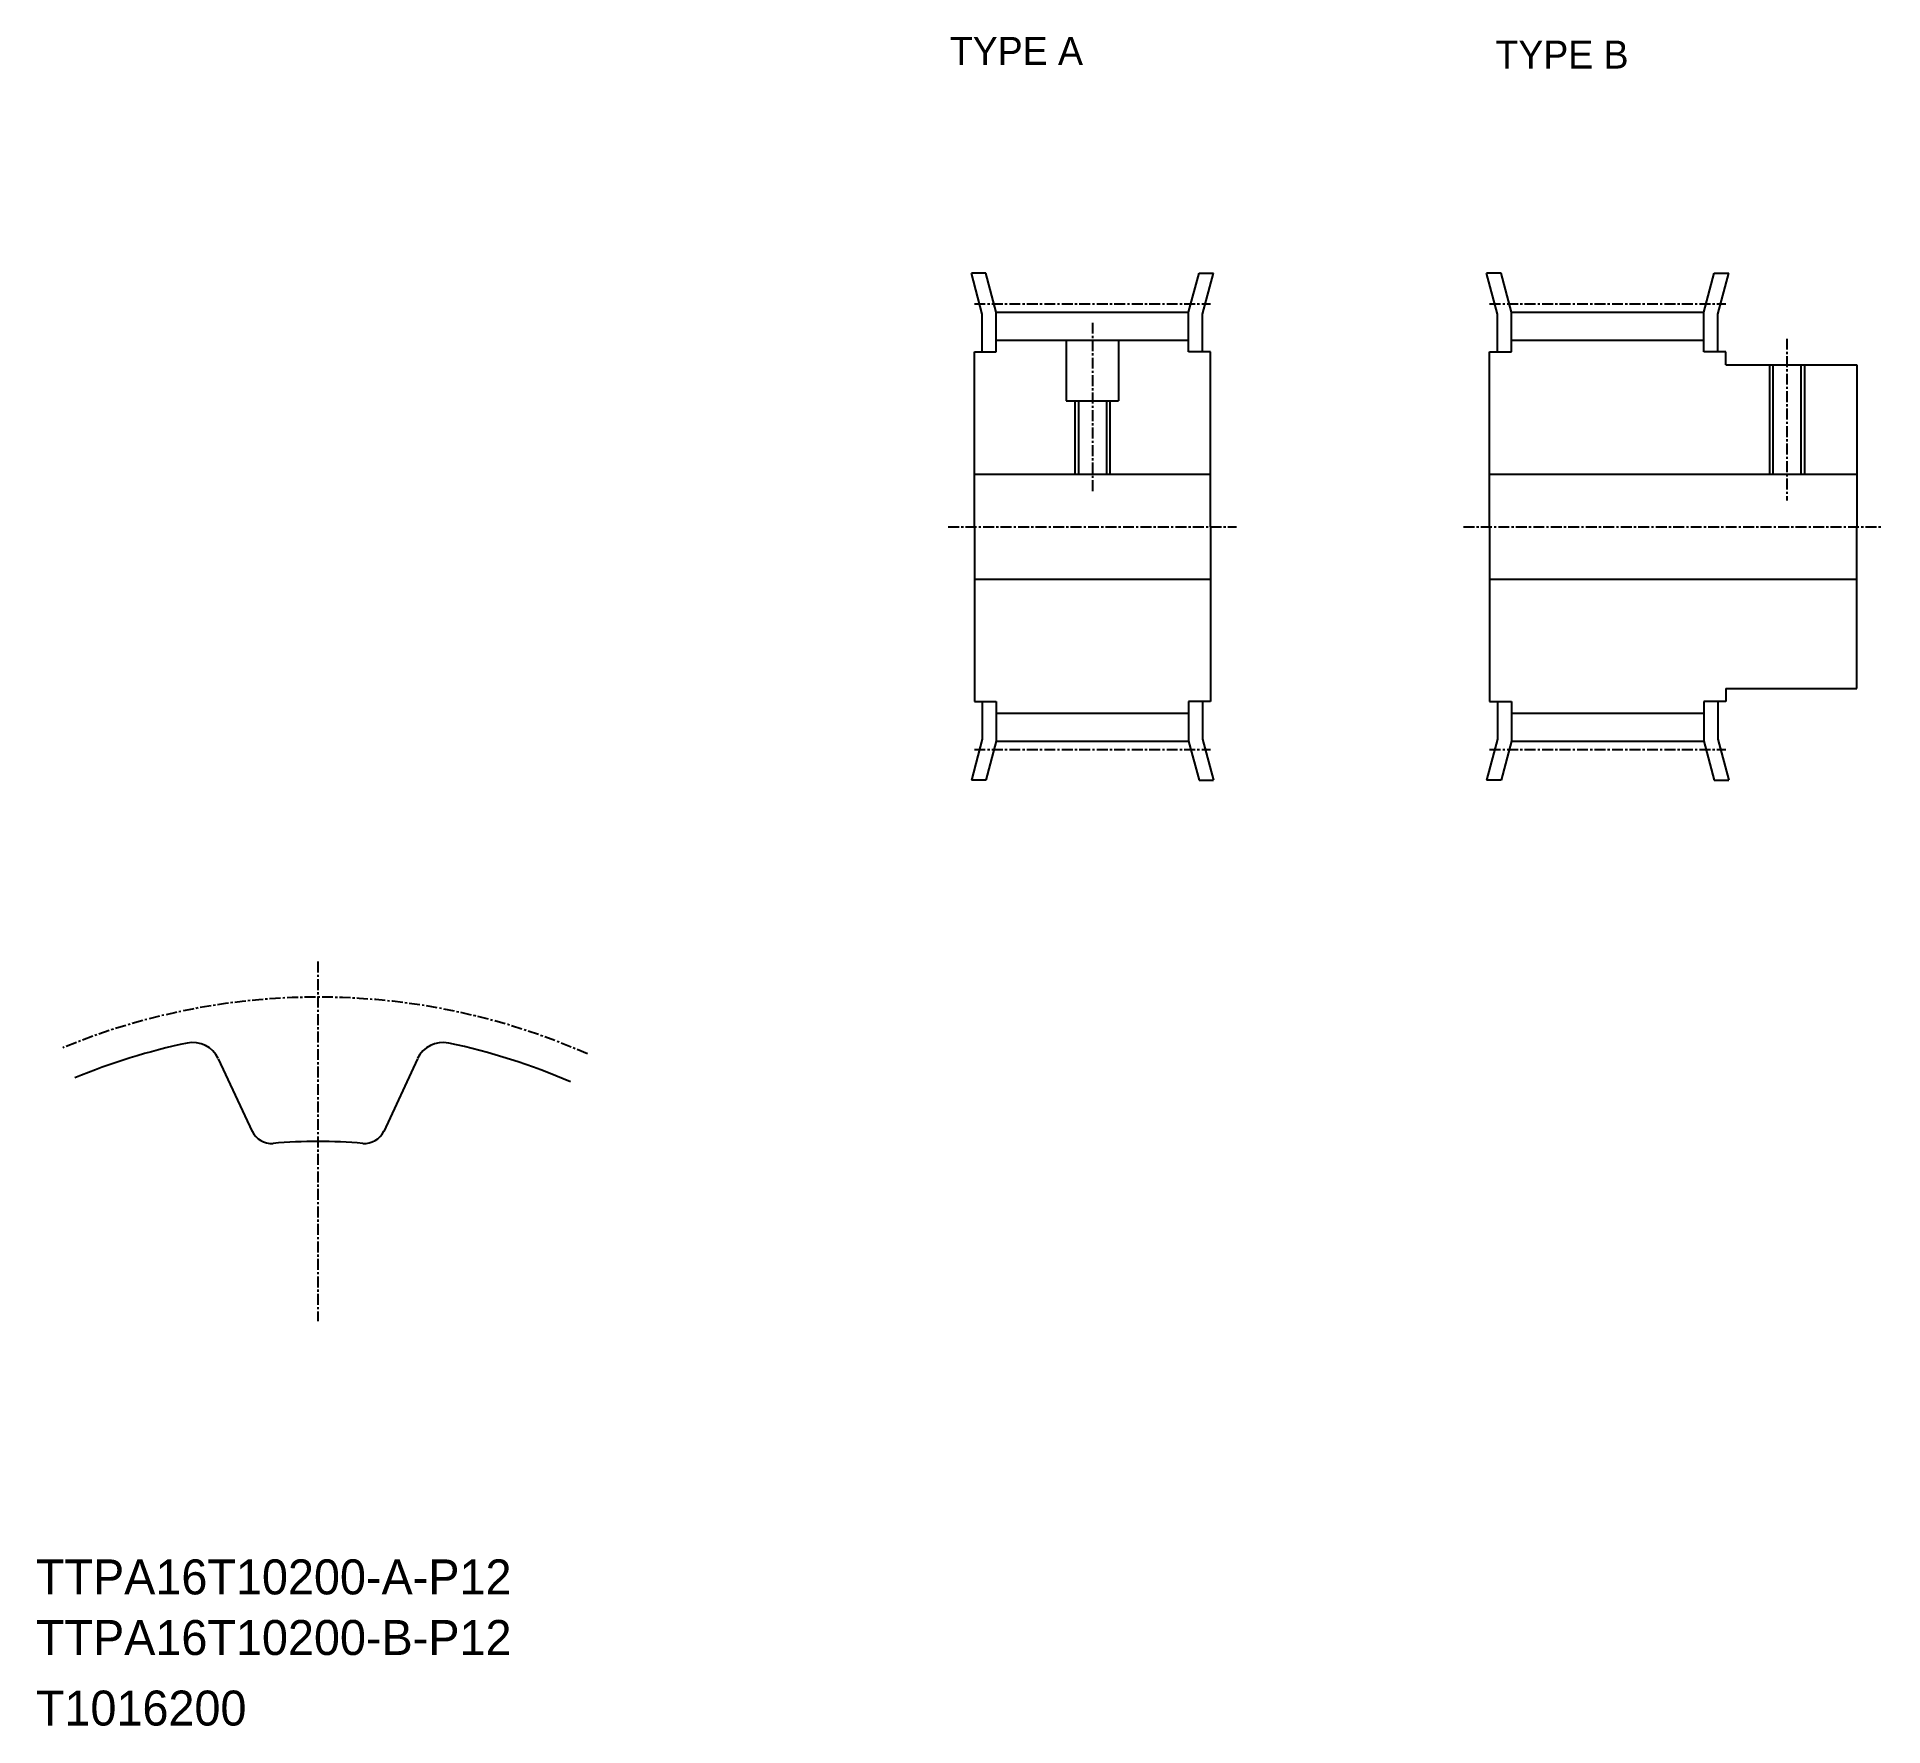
# Model space of a CAD drawing. Extents: x 10 to 221, y 10 to 203.
import ezdxf

# ---------------------------------------------------------------- set-up
doc = ezdxf.new("R2010")
doc.units = 0
doc.linetypes.add('CENTER', pattern=[2, 1.25, -0.25, 0.25, -0.25])
doc.layers.get('0').update_dxf_attribs({"linetype": 'CONTINUOUS'})
doc.layers.add('CENTER', color=1, linetype='CENTER')

msp = doc.modelspace()

# ---------------------------------------------------------------- linework, layer by layer
at = {"color": 7, "linetype": 'CONTINUOUS'}
for p, q in [((118.26, 171.4), (117.01, 176.09)), ((118.66, 176.09), (117.01, 176.09)), ((119.86, 171.62), (118.66, 176.09)), ((141.86, 171.62), (143.06, 176.09)), ((143.06, 176.09), (144.72, 176.09)), ((143.46, 171.4), (144.72, 176.09)), ((177.2, 171.4), (175.95, 176.09)), ((177.61, 176.09), (175.95, 176.09)), ((178.8, 171.62), (177.61, 176.09)), ((200.8, 171.62), (202, 176.09)), ((202, 176.09), (203.66, 176.09)), ((202.4, 171.4), (203.66, 176.09)), ((118.26, 167.09), (118.26, 171.4)), ((119.86, 167.09), (119.86, 171.62)), ((119.86, 171.62), (141.86, 171.62)), ((141.86, 167.09), (141.86, 171.62)), ((143.46, 167.09), (143.46, 171.4)), ((177.2, 167.09), (177.2, 171.4)), ((178.8, 171.62), (200.8, 171.62)), ((178.8, 167.09), (178.8, 171.62)), ((200.8, 167.09), (200.8, 171.62)), ((202.4, 167.09), (202.4, 171.4)), ((117.36, 147.09), (117.36, 167.09)), ((117.36, 167.09), (119.86, 167.09)), ((119.86, 168.42), (141.86, 168.42)), ((127.86, 168.42), (127.86, 161.49)), ((133.86, 168.42), (133.86, 161.49)), ((144.36, 167.09), (141.86, 167.09)), ((144.36, 147.09), (144.36, 167.09)), ((176.3, 147.09), (176.3, 167.09)), ((176.3, 167.09), (178.8, 167.09)), ((178.8, 168.42), (200.8, 168.42)), ((203.3, 167.09), (200.8, 167.09)), ((203.3, 165.59), (203.3, 167.09)), ((203.3, 165.59), (218.3, 165.59)), ((208.7, 165.59), (208.7, 153.09)), ((211.9, 165.59), (211.9, 153.09)), ((218.3, 165.59), (218.3, 147.09)), ((127.86, 161.49), (133.86, 161.49)), ((129.26, 161.49), (129.26, 153.09)), ((132.46, 161.49), (132.46, 153.09)), ((117.36, 153.09), (144.36, 153.09)), ((176.3, 153.09), (218.3, 153.09)), ((117.36, 147.09), (117.36, 127.09)), ((144.36, 147.09), (144.36, 127.09)), ((176.3, 147.09), (176.3, 127.09)), ((218.3, 128.59), (218.3, 147.09)), ((117.36, 141.09), (144.36, 141.09)), ((176.3, 141.09), (218.3, 141.09)), ((117.36, 127.09), (119.86, 127.09)), ((118.26, 127.09), (118.26, 122.78)), ((119.86, 127.09), (119.86, 122.57)), ((141.86, 127.09), (141.86, 122.57)), ((144.36, 127.09), (141.86, 127.09)), ((143.46, 127.09), (143.46, 122.78)), ((176.3, 127.09), (178.8, 127.09)), ((177.2, 127.09), (177.2, 122.78)), ((178.8, 127.09), (178.8, 122.57)), ((200.8, 127.09), (200.8, 122.57)), ((203.3, 127.09), (200.8, 127.09)), ((202.4, 127.09), (202.4, 122.78)), ((203.3, 128.59), (218.3, 128.59)), ((203.3, 128.59), (203.3, 127.09)), ((119.86, 125.77), (141.86, 125.77)), ((178.8, 125.77), (200.8, 125.77)), ((118.26, 122.78), (117.01, 118.09)), ((119.86, 122.57), (118.66, 118.09)), ((119.86, 122.57), (141.86, 122.57)), ((141.86, 122.57), (143.06, 118.09)), ((143.46, 122.78), (144.72, 118.09)), ((177.2, 122.78), (175.95, 118.09)), ((178.8, 122.57), (177.61, 118.09)), ((178.8, 122.57), (200.8, 122.57)), ((200.8, 122.57), (202, 118.09)), ((202.4, 122.78), (203.66, 118.09)), ((118.66, 118.09), (117.01, 118.09)), ((143.06, 118.09), (144.72, 118.09)), ((177.61, 118.09), (175.95, 118.09)), ((202, 118.09), (203.66, 118.09)), ((30.87, 86.26), (34.75, 77.95)), ((53.66, 86.26), (49.79, 77.95))]:
    msp.add_line(p, q, dxfattribs=at)
at = {"color": 3, "linetype": 'CONTINUOUS'}
for p, q in [((208.3, 165.59), (208.3, 153.09)), ((212.3, 165.59), (212.3, 153.09)), ((128.86, 161.49), (128.86, 153.09)), ((132.86, 161.49), (132.86, 153.09))]:
    msp.add_line(p, q, dxfattribs=at)
at = {"color": 7, "linetype": 'CONTINUOUS'}
for centre, radius, start, end in [((42.27, 16.9), 72.7, 101.8695, 112.4966), ((27.97, 84.91), 3.2, 25, 101.8695), ((56.56, 84.91), 3.2, 78.1305, 155), ((42.27, 16.9), 72.7, 66.577, 78.1305), ((36.92, 78.97), 2.4, 205, 274.9213), ((42.27, 16.9), 59.9, 85.0787, 94.9213), ((47.61, 78.97), 2.4, 265.0787, 335)]:
    msp.add_arc(centre, radius, start, end, dxfattribs=at)
at = {"layer": 'CENTER', "color": 1, "linetype": 'CENTER'}
for p, q in [((117.36, 172.56), (144.36, 172.56)), ((176.3, 172.56), (203.3, 172.56)), ((130.86, 170.42), (130.86, 151.09)), ((210.3, 168.59), (210.3, 150.09)), ((114.36, 147.09), (147.36, 147.09)), ((173.3, 147.09), (221.3, 147.09)), ((117.36, 121.63), (144.36, 121.63)), ((176.3, 121.63), (203.3, 121.63)), ((42.27, 97.36), (42.27, 56.23))]:
    msp.add_line(p, q, dxfattribs=at)
msp.add_arc((42.27, 16.9), 76.4, 66.2136, 112.4493, dxfattribs=at)

# ---------------------------------------------------------------- texts
at = {"color": 7, "linetype": 'CONTINUOUS'}
for s, height, p in [('TYPE A', 3.2, (114.56, 199.9)), ('TYPE B', 3.2, (176.97, 199.48)), ('TTPA16T10200-A-P12', 4, (10, 25)), ('TTPA16T10200-B-P12', 4, (10, 18.07)), ('T1016200', 4, (10, 10))]:
    msp.add_text(s, height=height, dxfattribs=at).set_placement(p)

doc.saveas('drawing.dxf')
